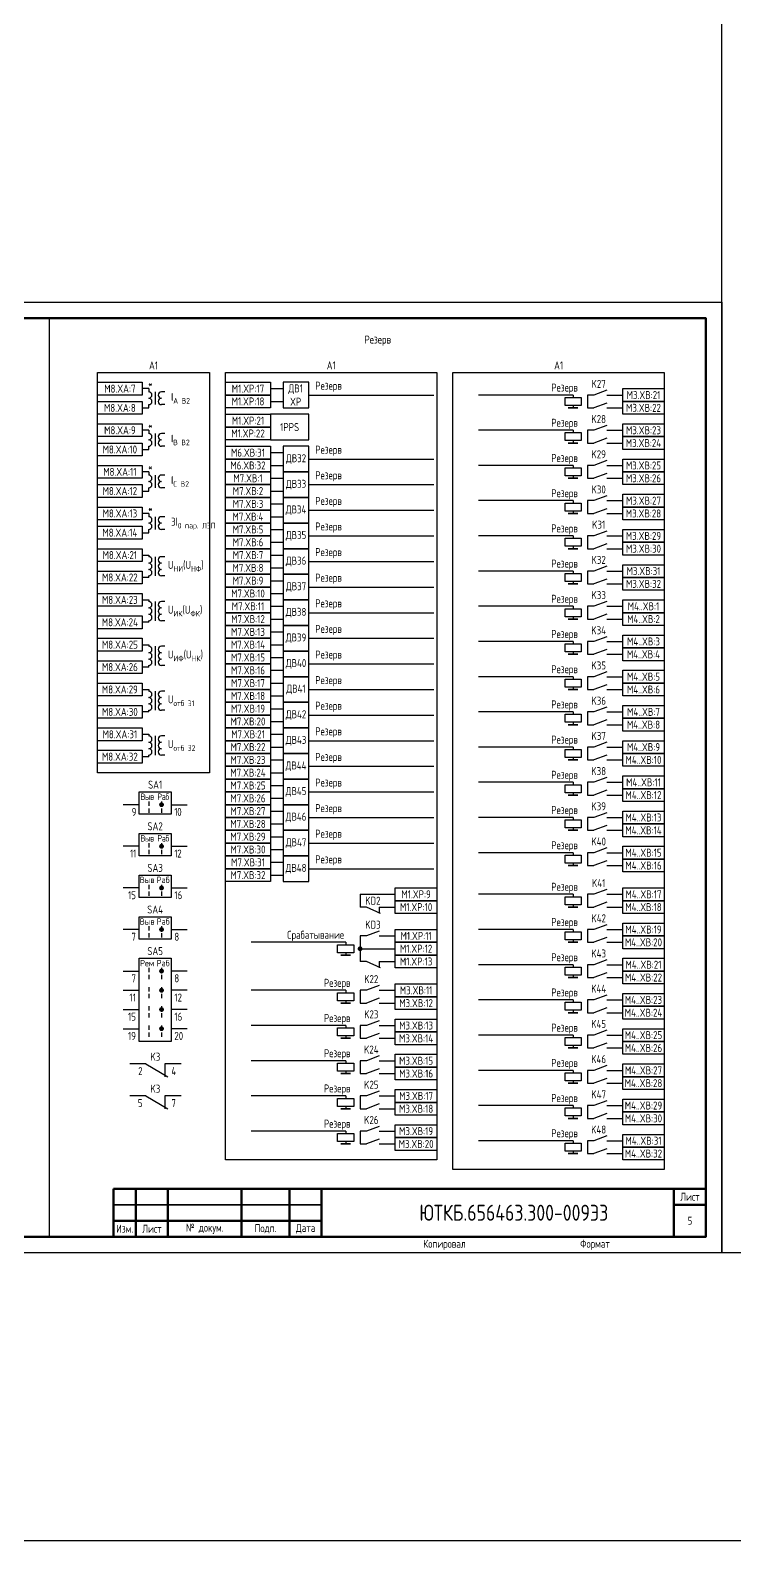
# Model space of a CAD drawing. Header units: millimetres. Extents: x -936 to 3453, y -90 to 618.
# Drawn here: x 1884 to 2104, y -90 to 382 of the extents above; entities that cross this region are included whole.
import ezdxf

# ---------------------------------------------------------------- set-up
doc = ezdxf.new("R2010")
doc.units = ezdxf.units.MM
doc.styles.add('Gost_type_A', font='GOST_0.TTF')

# ---------------------------------------------------------------- blocks, each defined once
blk = doc.blocks.new('Формат_А3')
blk.add_lwpolyline([(-420, 297), (0, 297), (0, 0), (-420, 0)], close=True)
at = {"lineweight": 50}
blk.add_lwpolyline([(-400, 292), (-5, 292), (-5, 5), (-400, 5)], close=True, dxfattribs=at)
blk = doc.blocks.new('Штамп малый нижний')
at = {"lineweight": 50}
for points in [[(-185, 15), (-178, 15), (-178, 5), (-185, 5)], [(-178, 15), (-168, 15), (-168, 5), (-178, 5)], [(-168, 15), (-145, 15), (-145, 5), (-168, 5)], [(-145, 15), (-130, 15), (-130, 5), (-145, 5)], [(-130, 15), (-120, 15), (-120, 5), (-130, 5)], [(-120, 15), (-10, 15), (-10, 0), (-120, 0)], [(-10, 15), (0, 15), (0, 10), (-10, 10)], [(-10, 10), (0, 10), (0, 0), (-10, 0)], [(-185, 5), (-178, 5), (-178, 0), (-185, 0)], [(-178, 5), (-168, 5), (-168, 0), (-178, 0)], [(-168, 5), (-145, 5), (-145, 0), (-168, 0)], [(-145, 5), (-130, 5), (-130, 0), (-145, 0)], [(-130, 5), (-120, 5), (-120, 0), (-130, 0)]]:
    blk.add_lwpolyline(points, close=True, dxfattribs=at)
for points in [[(-185, 15), (-178, 15), (-178, 10), (-185, 10)], [(-178, 15), (-168, 15), (-168, 10), (-178, 10)], [(-168, 15), (-145, 15), (-145, 10), (-168, 10)], [(-145, 15), (-130, 15), (-130, 10), (-145, 10)], [(-130, 15), (-120, 15), (-120, 10), (-130, 10)], [(-185, 10), (-178, 10), (-178, 5), (-185, 5)], [(-178, 10), (-168, 10), (-168, 5), (-178, 5)], [(-168, 10), (-145, 10), (-145, 5), (-168, 5)], [(-145, 10), (-130, 10), (-130, 5), (-145, 5)], [(-130, 10), (-120, 10), (-120, 5), (-130, 5)]]:
    blk.add_lwpolyline(points, close=True)
at = {"char_height": 2.5, "style": 'Gost_type_A'}
for s, insert, width, attachment_point in [('Лист', (-5, 12.5), 10, 5), ('Изм.', (-181.5, 2.5), 7, 5), ('Лист', (-173, 2.5), 10, 5), ('№ докум.', (-156.5, 2.5), 23, 5), ('Подп.', (-137.5, 2.5), 15, 5), ('Дата', (-125, 2.5), 10, 5), ('Копировал', (-75, -2.53), 13.1202, 6), ('Формат', (-30, -2.53), 13.1202, 6)]:
    blk.add_mtext(s, dxfattribs=dict(at, insert=insert, width=width, attachment_point=attachment_point))
blk = doc.blocks.new('POINT')
at = {"const_width": 0.75}
blk.add_lwpolyline([(-0.375, 0, 1), (0.375, 0, 1)], format="xyb", close=True, dxfattribs=at)
blk = doc.blocks.new('Переключатель_положение')
for p, q in [((2, 1), (2, -0.34)), ((2, -1.14), (2, -2.49))]:
    blk.add_line(p, q)

msp = doc.modelspace()

# ---------------------------------------------------------------- linework, layer by layer
for p, q in [((1890, 5), (1890, 292)), ((1921, 270), (1919, 270)), ((1959, 270), (1963, 270)), ((1959, 266), (1963, 266)), ((1971, 268), (2010, 268)), ((2053.5, 268), (2024, 268)), ((2053.5, 268), (2053.5, 267.25)), ((2053.5, 264.75), (2053.5, 264)), ((1919, 264), (1921, 264)), ((1921, 257), (1919, 257)), ((2053.5, 257), (2024, 257)), ((2053.5, 257), (2053.5, 256.25)), ((1919, 251), (1921, 251)), ((2053.5, 253.75), (2053.5, 253)), ((1959, 250), (1963, 250)), ((1959, 246), (1963, 246)), ((1971, 248), (2010, 248)), ((2053.5, 246), (2024, 246)), ((2053.5, 246), (2053.5, 245.25)), ((1921, 244), (1919, 244)), ((1959, 242), (1963, 242)), ((2053.5, 242.75), (2053.5, 242)), ((1919, 238), (1921, 238)), ((1959, 238), (1963, 238)), ((1971, 240), (2010, 240)), ((1959, 234), (1963, 234)), ((1971, 232), (2010, 232)), ((2053.5, 235), (2024, 235)), ((2053.5, 235), (2053.5, 234.25)), ((2053.5, 231.75), (2053.5, 231)), ((1921, 231), (1919, 231)), ((1959, 230), (1963, 230)), ((1919, 225), (1921, 225)), ((1959, 226), (1963, 226)), ((1959, 222), (1963, 222)), ((1971, 224), (2010, 224)), ((2053.5, 224), (2024, 224)), ((2053.5, 224), (2053.5, 223.25)), ((1959, 218), (1963, 218)), ((2053.5, 220.75), (2053.5, 220)), ((1959, 214), (1963, 214)), ((1971, 216), (2010, 216)), ((2053.5, 213), (2024, 213)), ((2053.5, 213), (2053.5, 212.25)), ((1959, 210), (1963, 210)), ((1971, 208), (2010, 208)), ((2053.5, 209.75), (2053.5, 209)), ((1959, 206), (1963, 206)), ((1959, 202), (1963, 202)), ((1971, 200), (2010, 200)), ((2053.5, 202), (2024, 202)), ((2053.5, 202), (2053.5, 201.25)), ((2053.5, 198.75), (2053.5, 198)), ((1959, 198), (1963, 198)), ((1959, 194), (1963, 194)), ((1959, 190), (1963, 190)), ((1971, 192), (2010, 192)), ((2053.5, 191), (2024, 191)), ((2053.5, 191), (2053.5, 190.25)), ((1959, 186), (1963, 186)), ((2053.5, 187.75), (2053.5, 187)), ((1959, 182), (1963, 182)), ((1971, 184), (2010, 184)), ((2053.5, 180), (2024, 180)), ((2053.5, 180), (2053.5, 179.25)), ((1959, 178), (1963, 178)), ((1971, 176), (2010, 176)), ((2053.5, 176.75), (2053.5, 176)), ((1959, 174), (1963, 174)), ((1959, 170), (1963, 170)), ((1959, 166), (1963, 166)), ((1971, 168), (2010, 168)), ((2053.5, 169), (2024, 169)), ((2053.5, 169), (2053.5, 168.25)), ((2053.5, 165.75), (2053.5, 165)), ((1959, 162), (1963, 162)), ((1959, 158), (1963, 158)), ((1971, 160), (2010, 160)), ((2053.5, 158), (2024, 158)), ((2053.5, 158), (2053.5, 157.25)), ((1959, 154), (1963, 154)), ((1971, 152), (2010, 152)), ((2053.5, 154.75), (2053.5, 154)), ((1959, 150), (1963, 150)), ((2053.5, 147), (2024, 147)), ((2053.5, 147), (2053.5, 146.25)), ((1959, 146), (1963, 146)), ((1959, 142), (1963, 142)), ((1971, 144), (2010, 144)), ((2053.5, 143.75), (2053.5, 143)), ((1918, 140), (1913, 140)), ((1928, 140), (1933, 140)), ((1959, 138), (1963, 138)), ((1959, 134), (1963, 134)), ((1971, 136), (2010, 136)), ((2053.5, 136), (2024, 136)), ((2053.5, 136), (2053.5, 135.25)), ((2053.5, 132.75), (2053.5, 132)), ((1959, 130), (1963, 130)), ((1971, 128), (2010, 128)), ((1918, 127), (1913, 127)), ((1928, 127), (1933, 127)), ((1959, 126), (1963, 126)), ((2053.5, 125), (2024, 125)), ((2053.5, 125), (2053.5, 124.25)), ((1959, 122), (1963, 122)), ((1959, 118), (1963, 118)), ((1971, 120), (2010, 120)), ((2053.5, 121.75), (2053.5, 121)), ((1918, 114), (1913, 114)), ((1928, 114), (1933, 114)), ((1987, 112), (1987, 108)), ((2053.5, 112), (2024, 112)), ((2053.5, 112), (2053.5, 111.25)), ((2053.5, 108.75), (2053.5, 108)), ((1993, 108), (1993, 106)), ((1918, 101), (1913, 101)), ((1928, 101), (1933, 101)), ((2053.5, 101), (2024, 101)), ((2053.5, 101), (2053.5, 100.25)), ((1982.5, 97), (1953, 97)), ((1982.5, 97), (1982.5, 96.25)), ((2053.5, 97.75), (2053.5, 97)), ((1982.5, 93.75), (1982.5, 93)), ((1993, 91), (1993, 89)), ((2053.5, 90), (2024, 90)), ((2053.5, 90), (2053.5, 89.25)), ((1913, 88), (1918, 88)), ((1933, 88), (1928, 88)), ((2053.5, 86.75), (2053.5, 86)), ((1913, 82), (1918, 82)), ((1933, 82), (1928, 82)), ((1982.5, 82), (1953, 82)), ((1982.5, 82), (1982.5, 81.25)), ((1913, 76), (1918, 76)), ((1933, 76), (1928, 76)), ((1982.5, 78.75), (1982.5, 78)), ((2053.5, 79), (2024, 79)), ((2053.5, 79), (2053.5, 78.25)), ((2053.5, 75.75), (2053.5, 75)), ((1982.5, 71), (1953, 71)), ((1982.5, 71), (1982.5, 70.25)), ((1913, 70), (1918, 70)), ((1933, 70), (1928, 70)), ((1982.5, 67.75), (1982.5, 67)), ((2053.5, 68), (2024, 68)), ((2053.5, 68), (2053.5, 67.25)), ((2053.5, 64.75), (2053.5, 64)), ((1920.08, 59), (1915.08, 59)), ((1920.08, 59), (1927, 55)), ((1926.08, 59), (1926.08, 55)), ((1931.08, 59), (1926.08, 59)), ((1982.5, 60), (1953, 60)), ((1982.5, 60), (1982.5, 59.25)), ((1982.5, 56.75), (1982.5, 56)), ((2053.5, 57), (2024, 57)), ((2053.5, 57), (2053.5, 56.25)), ((2053.5, 53.75), (2053.5, 53)), ((1920.08, 49), (1915.08, 49)), ((1920.08, 49), (1927, 45)), ((1926.08, 49), (1926.08, 45)), ((1931.08, 49), (1926.08, 49)), ((1982.5, 49), (1953, 49)), ((1982.5, 49), (1982.5, 48.25)), ((1982.5, 45.75), (1982.5, 45)), ((2053.5, 46), (2024, 46)), ((2053.5, 46), (2053.5, 45.25)), ((2053.5, 42.75), (2053.5, 42)), ((1982.5, 38), (1953, 38)), ((1982.5, 38), (1982.5, 37.25)), ((1982.5, 34.75), (1982.5, 34)), ((2053.5, 35), (2024, 35)), ((2053.5, 35), (2053.5, 34.25)), ((2053.5, 31.75), (2053.5, 31))]:
    msp.add_line(p, q)
at = {"ltscale": 4}
for p, q in [((1921, 270), (1921, 269)), ((1921, 269.5), (1921, 269)), ((1921, 264), (1921, 265)), ((1923, 269), (1923, 265)), ((1923, 269), (1923, 265)), ((1926, 269), (1925, 269)), ((1926, 269), (1925, 269)), ((1926, 265), (1925, 265)), ((1926, 265), (1925, 265)), ((1921, 257), (1921, 256)), ((1921, 256.5), (1921, 256)), ((1923, 256), (1923, 252)), ((1923, 256), (1923, 252)), ((1926, 256), (1925, 256)), ((1926, 256), (1925, 256)), ((1921, 251), (1921, 252)), ((1926, 252), (1925, 252)), ((1926, 252), (1925, 252)), ((1921, 244), (1921, 243)), ((1921, 243.5), (1921, 243)), ((1923, 243), (1923, 239)), ((1923, 243), (1923, 239)), ((1926, 243), (1925, 243)), ((1926, 243), (1925, 243)), ((1921, 238), (1921, 239)), ((1926, 239), (1925, 239)), ((1926, 239), (1925, 239)), ((1921, 231), (1921, 230)), ((1921, 230.5), (1921, 230)), ((1923, 230), (1923, 226)), ((1923, 230), (1923, 226)), ((1926, 230), (1925, 230)), ((1926, 230), (1925, 230)), ((1921, 225), (1921, 226)), ((1926, 226), (1925, 226)), ((1926, 226), (1925, 226)), ((1919, 218), (1921, 218)), ((1921, 218), (1921, 217.5)), ((1921, 218), (1921, 217.5)), ((1923, 217.5), (1923, 213.5)), ((1926, 217.5), (1925, 217.5)), ((1923, 215.5), (1923, 211.5)), ((1921, 211), (1919, 211)), ((1921, 211), (1921, 211.5)), ((1926, 211.5), (1925, 211.5)), ((1919, 204), (1921, 204)), ((1921, 204), (1921, 203.5)), ((1921, 204), (1921, 203.5)), ((1923, 203.5), (1923, 199.5)), ((1926, 203.5), (1925, 203.5)), ((1923, 201.5), (1923, 197.5)), ((1921, 197), (1919, 197)), ((1921, 197), (1921, 197.5)), ((1926, 197.5), (1925, 197.5)), ((1919, 190), (1921, 190)), ((1921, 190), (1921, 189.5)), ((1921, 190), (1921, 189.5)), ((1923, 189.5), (1923, 185.5)), ((1926, 189.5), (1925, 189.5)), ((1923, 187.5), (1923, 183.5)), ((1921, 183), (1919, 183)), ((1921, 183), (1921, 183.5)), ((1926, 183.5), (1925, 183.5)), ((1919, 176), (1921, 176)), ((1921, 176), (1921, 175.5)), ((1921, 176), (1921, 175.5)), ((1923, 175.5), (1923, 171.5)), ((1926, 175.5), (1925, 175.5)), ((1923, 173.5), (1923, 169.5)), ((1921, 169), (1919, 169)), ((1921, 169), (1921, 169.5)), ((1926, 169.5), (1925, 169.5)), ((1919, 162), (1921, 162)), ((1921, 162), (1921, 161.5)), ((1921, 162), (1921, 161.5)), ((1923, 161.5), (1923, 157.5)), ((1926, 161.5), (1925, 161.5)), ((1923, 159.5), (1923, 155.5)), ((1921, 155), (1919, 155)), ((1921, 155), (1921, 155.5)), ((1926, 155.5), (1925, 155.5))]:
    msp.add_line(p, q, dxfattribs=at)
at = {"ltscale": 4.32}
for p, q in [((2064, 269.5), (2060, 268)), ((2064, 265.5), (2060, 264)), ((2064, 258.5), (2060, 257)), ((2064, 254.5), (2060, 253)), ((2064, 247.5), (2060, 246)), ((2064, 243.5), (2060, 242)), ((2064, 236.5), (2060, 235)), ((2064, 232.5), (2060, 231)), ((2064, 225.5), (2060, 224)), ((2064, 221.5), (2060, 220)), ((2064, 214.5), (2060, 213)), ((2064, 210.5), (2060, 209)), ((2064, 203.5), (2060, 202)), ((2064, 199.5), (2060, 198)), ((2064, 192.5), (2060, 191)), ((2064, 188.5), (2060, 187)), ((2064, 181.5), (2060, 180)), ((2064, 177.5), (2060, 176)), ((2064, 170.5), (2060, 169)), ((2064, 166.5), (2060, 165)), ((2064, 159.5), (2060, 158)), ((2064, 155.5), (2060, 154)), ((2064, 148.5), (2060, 147)), ((2064, 144.5), (2060, 143)), ((2064, 137.5), (2060, 136)), ((2064, 133.5), (2060, 132)), ((2064, 126.5), (2060, 125)), ((2064, 122.5), (2060, 121)), ((2064, 113.5), (2060, 112)), ((2064, 109.5), (2060, 108)), ((1993.39, 106), (1989, 108)), ((1993, 100.5), (1989, 99)), ((2064, 102.5), (2060, 101)), ((2064, 98.5), (2060, 97)), ((1993.39, 89), (1989, 91)), ((2064, 91.5), (2060, 90)), ((2064, 87.5), (2060, 86)), ((1993, 83.5), (1989, 82)), ((2064, 80.5), (2060, 79)), ((1993, 79.5), (1989, 78)), ((2064, 76.5), (2060, 75)), ((1993, 72.5), (1989, 71)), ((1993, 68.5), (1989, 67)), ((2064, 69.5), (2060, 68)), ((1993, 61.5), (1989, 60)), ((2064, 65.5), (2060, 64)), ((1993, 57.5), (1989, 56)), ((2064, 58.5), (2060, 57)), ((2064, 54.5), (2060, 53)), ((1993, 50.5), (1989, 49)), ((2064, 47.5), (2060, 46)), ((1993, 46.5), (1989, 45)), ((2064, 43.5), (2060, 42)), ((1993, 39.5), (1989, 38)), ((1993, 35.5), (1989, 34)), ((2064, 36.5), (2060, 35)), ((2064, 32.5), (2060, 31))]:
    msp.add_line(p, q, dxfattribs=at)
at = {"ltscale": 1.08}
for p, q in [((2060, 268), (2058, 268)), ((2058, 268), (2058, 264)), ((2064, 268), (2069, 268)), ((2058, 264), (2060, 264)), ((2064, 264), (2069, 264)), ((2060, 257), (2058, 257)), ((2058, 257), (2058, 253)), ((2064, 257), (2069, 257)), ((2058, 253), (2060, 253)), ((2064, 253), (2069, 253)), ((2060, 246), (2058, 246)), ((2058, 246), (2058, 242)), ((2064, 246), (2069, 246)), ((2058, 242), (2060, 242)), ((2064, 242), (2069, 242)), ((2060, 235), (2058, 235)), ((2058, 235), (2058, 231)), ((2064, 235), (2069, 235)), ((2058, 231), (2060, 231)), ((2064, 231), (2069, 231)), ((2060, 224), (2058, 224)), ((2058, 224), (2058, 220)), ((2064, 224), (2069, 224)), ((2058, 220), (2060, 220)), ((2064, 220), (2069, 220)), ((2060, 213), (2058, 213)), ((2058, 213), (2058, 209)), ((2064, 213), (2069, 213)), ((2058, 209), (2060, 209)), ((2064, 209), (2069, 209)), ((2060, 202), (2058, 202)), ((2058, 202), (2058, 198)), ((2064, 202), (2069, 202)), ((2058, 198), (2060, 198)), ((2064, 198), (2069, 198)), ((2060, 191), (2058, 191)), ((2058, 191), (2058, 187)), ((2064, 191), (2069, 191)), ((2058, 187), (2060, 187)), ((2064, 187), (2069, 187)), ((2060, 180), (2058, 180)), ((2058, 180), (2058, 176)), ((2064, 180), (2069, 180)), ((2058, 176), (2060, 176)), ((2064, 176), (2069, 176)), ((2060, 169), (2058, 169)), ((2058, 169), (2058, 165)), ((2064, 169), (2069, 169)), ((2058, 165), (2060, 165)), ((2064, 165), (2069, 165)), ((2060, 158), (2058, 158)), ((2058, 158), (2058, 154)), ((2064, 158), (2069, 158)), ((2058, 154), (2060, 154)), ((2064, 154), (2069, 154)), ((2060, 147), (2058, 147)), ((2058, 147), (2058, 143)), ((2064, 147), (2069, 147)), ((2058, 143), (2060, 143)), ((2064, 143), (2069, 143)), ((2060, 136), (2058, 136)), ((2058, 136), (2058, 132)), ((2064, 136), (2069, 136)), ((2058, 132), (2060, 132)), ((2064, 132), (2069, 132)), ((2060, 125), (2058, 125)), ((2058, 125), (2058, 121)), ((2064, 125), (2069, 125)), ((2058, 121), (2060, 121)), ((2064, 121), (2069, 121)), ((1987, 112), (1998, 112)), ((2060, 112), (2058, 112)), ((2058, 112), (2058, 108)), ((2064, 112), (2069, 112)), ((1989, 108), (1987, 108)), ((1993, 108), (1998, 108)), ((2058, 108), (2060, 108)), ((2064, 108), (2069, 108)), ((2060, 101), (2058, 101)), ((2058, 101), (2058, 97)), ((2064, 101), (2069, 101)), ((1989, 99), (1987, 99)), ((1987, 99), (1987, 91)), ((1987, 95), (1998, 95)), ((1993, 99), (1998, 99)), ((2058, 97), (2060, 97)), ((2064, 97), (2069, 97)), ((1989, 91), (1987, 91)), ((1993, 91), (1998, 91)), ((2060, 90), (2058, 90)), ((2058, 90), (2058, 86)), ((2064, 90), (2069, 90)), ((2058, 86), (2060, 86)), ((2064, 86), (2069, 86)), ((1989, 82), (1987, 82)), ((1987, 82), (1987, 78)), ((1993, 82), (1998, 82)), ((1987, 78), (1989, 78)), ((1993, 78), (1998, 78)), ((2060, 79), (2058, 79)), ((2058, 79), (2058, 75)), ((2064, 79), (2069, 79)), ((1989, 71), (1987, 71)), ((1987, 71), (1987, 67)), ((1993, 71), (1998, 71)), ((2058, 75), (2060, 75)), ((2064, 75), (2069, 75)), ((1987, 67), (1989, 67)), ((1993, 67), (1998, 67)), ((2060, 68), (2058, 68)), ((2058, 68), (2058, 64)), ((2064, 68), (2069, 68)), ((2058, 64), (2060, 64)), ((2064, 64), (2069, 64)), ((1989, 60), (1987, 60)), ((1987, 60), (1987, 56)), ((1993, 60), (1998, 60)), ((2060, 57), (2058, 57)), ((2058, 57), (2058, 53)), ((2064, 57), (2069, 57)), ((1987, 56), (1989, 56)), ((1993, 56), (1998, 56)), ((2058, 53), (2060, 53)), ((2064, 53), (2069, 53)), ((1989, 49), (1987, 49)), ((1987, 49), (1987, 45)), ((1993, 49), (1998, 49)), ((1987, 45), (1989, 45)), ((1993, 45), (1998, 45)), ((2060, 46), (2058, 46)), ((2058, 46), (2058, 42)), ((2064, 46), (2069, 46)), ((1989, 38), (1987, 38)), ((1987, 38), (1987, 34)), ((1993, 38), (1998, 38)), ((2058, 42), (2060, 42)), ((2064, 42), (2069, 42)), ((1987, 34), (1989, 34)), ((1993, 34), (1998, 34)), ((2060, 35), (2058, 35)), ((2058, 35), (2058, 31)), ((2064, 35), (2069, 35)), ((2058, 31), (2060, 31)), ((2064, 31), (2069, 31))]:
    msp.add_line(p, q, dxfattribs=at)
for points in [[(-936, 618), (3453, 618), (3453, -90), (-936, -90)], [(2397, 420), (2397, 0), (2100, 0), (2100, 420)], [(1905, 275), (1940, 275), (1940, 150), (1905, 150)], [(1945, 275), (2011, 275), (2011, 29), (1945, 29)], [(2016, 275), (2082, 275), (2082, 26), (2016, 26)], [(1905, 272), (1919, 272), (1919, 268), (1905, 268)], [(1945, 272), (1959, 272), (1959, 268), (1945, 268)], [(2069, 270), (2082, 270), (2082, 266), (2069, 266)], [(1905, 266), (1919, 266), (1919, 262), (1905, 262)], [(1945, 268), (1959, 268), (1959, 264), (1945, 264)], [(2056, 267.25), (2056, 264.75), (2051, 264.75), (2051, 267.25)], [(2069, 266), (2082, 266), (2082, 262), (2069, 262)], [(1945, 262), (1959, 262), (1959, 258), (1945, 258)], [(2055, 264), (2052, 264)], [(1905, 259), (1919, 259), (1919, 255), (1905, 255)], [(1945, 258), (1959, 258), (1959, 254), (1945, 254)], [(2056, 256.25), (2056, 253.75), (2051, 253.75), (2051, 256.25)], [(2069, 259), (2082, 259), (2082, 255), (2069, 255)], [(2069, 255), (2082, 255), (2082, 251), (2069, 251)], [(1905, 253), (1919, 253), (1919, 249), (1905, 249)], [(1945, 252), (1959, 252), (1959, 248), (1945, 248)], [(2055, 253), (2052, 253)], [(1905, 246), (1919, 246), (1919, 242), (1905, 242)], [(1945, 248), (1959, 248), (1959, 244), (1945, 244)], [(2069, 248), (2082, 248), (2082, 244), (2069, 244)], [(1945, 244), (1959, 244), (1959, 240), (1945, 240)], [(2056, 245.25), (2056, 242.75), (2051, 242.75), (2051, 245.25)], [(2055, 242), (2052, 242)], [(2069, 244), (2082, 244), (2082, 240), (2069, 240)], [(1905, 240), (1919, 240), (1919, 236), (1905, 236)], [(1945, 240), (1959, 240), (1959, 236), (1945, 236)], [(1945, 236), (1959, 236), (1959, 232), (1945, 232)], [(2069, 237), (2082, 237), (2082, 233), (2069, 233)], [(1905, 233), (1919, 233), (1919, 229), (1905, 229)], [(1945, 232), (1959, 232), (1959, 228), (1945, 228)], [(2056, 234.25), (2056, 231.75), (2051, 231.75), (2051, 234.25)], [(2069, 233), (2082, 233), (2082, 229), (2069, 229)], [(1905, 227), (1919, 227), (1919, 223), (1905, 223)], [(1945, 228), (1959, 228), (1959, 224), (1945, 224)], [(2055, 231), (2052, 231)], [(1945, 224), (1959, 224), (1959, 220), (1945, 220)], [(2056, 223.25), (2056, 220.75), (2051, 220.75), (2051, 223.25)], [(2069, 226), (2082, 226), (2082, 222), (2069, 222)], [(2069, 222), (2082, 222), (2082, 218), (2069, 218)], [(1905, 220), (1919, 220), (1919, 216), (1905, 216)], [(1945, 220), (1959, 220), (1959, 216), (1945, 216)], [(2055, 220), (2052, 220)], [(1905, 213), (1919, 213), (1919, 209), (1905, 209)], [(1945, 216), (1959, 216), (1959, 212), (1945, 212)], [(2069, 215), (2082, 215), (2082, 211), (2069, 211)], [(1945, 212), (1959, 212), (1959, 208), (1945, 208)], [(1945, 208), (1959, 208), (1959, 204), (1945, 204)], [(2056, 212.25), (2056, 209.75), (2051, 209.75), (2051, 212.25)], [(2055, 209), (2052, 209)], [(2069, 211), (2082, 211), (2082, 207), (2069, 207)], [(1905, 206), (1919, 206), (1919, 202), (1905, 202)], [(1945, 204), (1959, 204), (1959, 200), (1945, 200)], [(2069, 204), (2082, 204), (2082, 200), (2069, 200)], [(1905, 199), (1919, 199), (1919, 195), (1905, 195)], [(1945, 200), (1959, 200), (1959, 196), (1945, 196)], [(2056, 201.25), (2056, 198.75), (2051, 198.75), (2051, 201.25)], [(2069, 200), (2082, 200), (2082, 196), (2069, 196)], [(1945, 196), (1959, 196), (1959, 192), (1945, 192)], [(2055, 198), (2052, 198)], [(1905, 192), (1919, 192), (1919, 188), (1905, 188)], [(1945, 192), (1959, 192), (1959, 188), (1945, 188)], [(2056, 190.25), (2056, 187.75), (2051, 187.75), (2051, 190.25)], [(2069, 193), (2082, 193), (2082, 189), (2069, 189)], [(2069, 189), (2082, 189), (2082, 185), (2069, 185)], [(1905, 185), (1919, 185), (1919, 181), (1905, 181)], [(1945, 188), (1959, 188), (1959, 184), (1945, 184)], [(2055, 187), (2052, 187)], [(1945, 184), (1959, 184), (1959, 180), (1945, 180)], [(1945, 180), (1959, 180), (1959, 176), (1945, 176)], [(2069, 182), (2082, 182), (2082, 178), (2069, 178)], [(1905, 178), (1919, 178), (1919, 174), (1905, 174)], [(1945, 176), (1959, 176), (1959, 172), (1945, 172)], [(2056, 179.25), (2056, 176.75), (2051, 176.75), (2051, 179.25)], [(2055, 176), (2052, 176)], [(2069, 178), (2082, 178), (2082, 174), (2069, 174)], [(1905, 171), (1919, 171), (1919, 167), (1905, 167)], [(1945, 172), (1959, 172), (1959, 168), (1945, 168)], [(2069, 171), (2082, 171), (2082, 167), (2069, 167)], [(1945, 168), (1959, 168), (1959, 164), (1945, 164)], [(2056, 168.25), (2056, 165.75), (2051, 165.75), (2051, 168.25)], [(2069, 167), (2082, 167), (2082, 163), (2069, 163)], [(1905, 164), (1919, 164), (1919, 160), (1905, 160)], [(1945, 164), (1959, 164), (1959, 160), (1945, 160)], [(2055, 165), (2052, 165)], [(1905, 157), (1919, 157), (1919, 153), (1905, 153)], [(1945, 160), (1959, 160), (1959, 156), (1945, 156)], [(1945, 156), (1959, 156), (1959, 152), (1945, 152)], [(2056, 157.25), (2056, 154.75), (2051, 154.75), (2051, 157.25)], [(2069, 160), (2082, 160), (2082, 156), (2069, 156)], [(2069, 156), (2082, 156), (2082, 152), (2069, 152)], [(1945, 152), (1959, 152), (1959, 148), (1945, 148)], [(2055, 154), (2052, 154)], [(1945, 148), (1959, 148), (1959, 144), (1945, 144)], [(2069, 149), (2082, 149), (2082, 145), (2069, 145)], [(1918, 144), (1928, 144), (1928, 137), (1918, 137)], [(1945, 144), (1959, 144), (1959, 140), (1945, 140)], [(2056, 146.25), (2056, 143.75), (2051, 143.75), (2051, 146.25)], [(2055, 143), (2052, 143)], [(2069, 145), (2082, 145), (2082, 141), (2069, 141)], [(1945, 140), (1959, 140), (1959, 136), (1945, 136)], [(2069, 138), (2082, 138), (2082, 134), (2069, 134)], [(1945, 136), (1959, 136), (1959, 132), (1945, 132)], [(2056, 135.25), (2056, 132.75), (2051, 132.75), (2051, 135.25)], [(2069, 134), (2082, 134), (2082, 130), (2069, 130)], [(1918, 131), (1928, 131), (1928, 124), (1918, 124)], [(1945, 132), (1959, 132), (1959, 128), (1945, 128)], [(1945, 128), (1959, 128), (1959, 124), (1945, 124)], [(2055, 132), (2052, 132)], [(1945, 124), (1959, 124), (1959, 120), (1945, 120)], [(2056, 124.25), (2056, 121.75), (2051, 121.75), (2051, 124.25)], [(2069, 127), (2082, 127), (2082, 123), (2069, 123)], [(2069, 123), (2082, 123), (2082, 119), (2069, 119)], [(1918, 118), (1928, 118), (1928, 111), (1918, 111)], [(1945, 120), (1959, 120), (1959, 116), (1945, 116)], [(2055, 121), (2052, 121)], [(1998, 114), (2011, 114), (2011, 110), (1998, 110)], [(2069, 114), (2082, 114), (2082, 110), (2069, 110)], [(1998, 110), (2011, 110), (2011, 106), (1998, 106)], [(2056, 111.25), (2056, 108.75), (2051, 108.75), (2051, 111.25)], [(2069, 110), (2082, 110), (2082, 106), (2069, 106)], [(1918, 105), (1928, 105), (1928, 98), (1918, 98)], [(2055, 108), (2052, 108)], [(1998, 101), (2011, 101), (2011, 97), (1998, 97)], [(2056, 100.25), (2056, 97.75), (2051, 97.75), (2051, 100.25)], [(2069, 103), (2082, 103), (2082, 99), (2069, 99)], [(1985, 96.25), (1985, 93.75), (1980, 93.75), (1980, 96.25)], [(1998, 97), (2011, 97), (2011, 93), (1998, 93)], [(2055, 97), (2052, 97)], [(2069, 99), (2082, 99), (2082, 95), (2069, 95)], [(1918, 92), (1928, 92), (1928, 66), (1918, 66)], [(1984, 93), (1981, 93)], [(1998, 93), (2011, 93), (2011, 89), (1998, 89)], [(2069, 92), (2082, 92), (2082, 88), (2069, 88)], [(2056, 89.25), (2056, 86.75), (2051, 86.75), (2051, 89.25)], [(2055, 86), (2052, 86)], [(2069, 88), (2082, 88), (2082, 84), (2069, 84)], [(1985, 81.25), (1985, 78.75), (1980, 78.75), (1980, 81.25)], [(1998, 84), (2011, 84), (2011, 80), (1998, 80)], [(2069, 81), (2082, 81), (2082, 77), (2069, 77)], [(1984, 78), (1981, 78)], [(1998, 80), (2011, 80), (2011, 76), (1998, 76)], [(2056, 78.25), (2056, 75.75), (2051, 75.75), (2051, 78.25)], [(2069, 77), (2082, 77), (2082, 73), (2069, 73)], [(1998, 73), (2011, 73), (2011, 69), (1998, 69)], [(2055, 75), (2052, 75)], [(1985, 70.25), (1985, 67.75), (1980, 67.75), (1980, 70.25)], [(1984, 67), (1981, 67)], [(1998, 69), (2011, 69), (2011, 65), (1998, 65)], [(2056, 67.25), (2056, 64.75), (2051, 64.75), (2051, 67.25)], [(2069, 70), (2082, 70), (2082, 66), (2069, 66)], [(1998, 62), (2011, 62), (2011, 58), (1998, 58)], [(2055, 64), (2052, 64)], [(2069, 66), (2082, 66), (2082, 62), (2069, 62)], [(1985, 59.25), (1985, 56.75), (1980, 56.75), (1980, 59.25)], [(1998, 58), (2011, 58), (2011, 54), (1998, 54)], [(2069, 59), (2082, 59), (2082, 55), (2069, 55)], [(1984, 56), (1981, 56)], [(2056, 56.25), (2056, 53.75), (2051, 53.75), (2051, 56.25)], [(2055, 53), (2052, 53)], [(2069, 55), (2082, 55), (2082, 51), (2069, 51)], [(1985, 48.25), (1985, 45.75), (1980, 45.75), (1980, 48.25)], [(1998, 51), (2011, 51), (2011, 47), (1998, 47)], [(2069, 48), (2082, 48), (2082, 44), (2069, 44)], [(1984, 45), (1981, 45)], [(1998, 47), (2011, 47), (2011, 43), (1998, 43)], [(2056, 45.25), (2056, 42.75), (2051, 42.75), (2051, 45.25)], [(2069, 44), (2082, 44), (2082, 40), (2069, 40)], [(1998, 40), (2011, 40), (2011, 36), (1998, 36)], [(2055, 42), (2052, 42)], [(1985, 37.25), (1985, 34.75), (1980, 34.75), (1980, 37.25)], [(1984, 34), (1981, 34)], [(1998, 36), (2011, 36), (2011, 32), (1998, 32)], [(2056, 34.25), (2056, 31.75), (2051, 31.75), (2051, 34.25)], [(2069, 37), (2082, 37), (2082, 33), (2069, 33)], [(2055, 31), (2052, 31)], [(2069, 33), (2082, 33), (2082, 29), (2069, 29)]]:
    msp.add_lwpolyline(points, close=True)
at = {"ltscale": 4}
for points in [[(1963, 264), (1971, 264), (1971, 272), (1963, 272)], [(1959, 254), (1971, 254), (1971, 262), (1959, 262)], [(1963, 244), (1971, 244), (1971, 252), (1963, 252)], [(1963, 236), (1971, 236), (1971, 244), (1963, 244)], [(1963, 228), (1971, 228), (1971, 236), (1963, 236)], [(1963, 220), (1971, 220), (1971, 228), (1963, 228)], [(1963, 212), (1971, 212), (1971, 220), (1963, 220)], [(1963, 204), (1971, 204), (1971, 212), (1963, 212)], [(1963, 196), (1971, 196), (1971, 204), (1963, 204)], [(1963, 188), (1971, 188), (1971, 196), (1963, 196)], [(1963, 180), (1971, 180), (1971, 188), (1963, 188)], [(1963, 172), (1971, 172), (1971, 180), (1963, 180)], [(1963, 164), (1971, 164), (1971, 172), (1963, 172)], [(1963, 156), (1971, 156), (1971, 164), (1963, 164)], [(1963, 148), (1971, 148), (1971, 156), (1963, 156)], [(1963, 140), (1971, 140), (1971, 148), (1963, 148)], [(1963, 132), (1971, 132), (1971, 140), (1963, 140)], [(1963, 124), (1971, 124), (1971, 132), (1963, 132)], [(1963, 116), (1971, 116), (1971, 124), (1963, 124)]]:
    msp.add_lwpolyline(points, close=True, dxfattribs=at)
for centre, start, end in [((1921, 268), 270, 90), ((1921, 268), 270, 90), ((1921, 266), 270, 90), ((1921, 266), 270, 90), ((1925, 268), 90, 270), ((1925, 268), 90, 270), ((1925, 266), 90, 270), ((1925, 266), 90, 270), ((1921, 255), 270, 90), ((1921, 255), 270, 90), ((1925, 255), 90, 270), ((1925, 255), 90, 270), ((1921, 253), 270, 90), ((1921, 253), 270, 90), ((1925, 253), 90, 270), ((1925, 253), 90, 270), ((1921, 242), 270, 90), ((1921, 242), 270, 90), ((1921, 240), 270, 90), ((1921, 240), 270, 90), ((1925, 242), 90, 270), ((1925, 242), 90, 270), ((1925, 240), 90, 270), ((1925, 240), 90, 270), ((1921, 229), 270, 90), ((1921, 229), 270, 90), ((1921, 227), 270, 90), ((1921, 227), 270, 90), ((1925, 229), 90, 270), ((1925, 229), 90, 270), ((1925, 227), 90, 270), ((1925, 227), 90, 270), ((1921, 216.5), 270, 90), ((1925, 216.5), 90, 270), ((1925, 216.5), 90, 270), ((1921, 214.5), 270, 90), ((1921, 212.5), 270, 90), ((1925, 214.5), 90, 270), ((1925, 214.5), 90, 270), ((1925, 212.5), 90, 270), ((1921, 202.5), 270, 90), ((1925, 202.5), 90, 270), ((1925, 202.5), 90, 270), ((1921, 200.5), 270, 90), ((1921, 198.5), 270, 90), ((1925, 200.5), 90, 270), ((1925, 200.5), 90, 270), ((1925, 198.5), 90, 270), ((1921, 188.5), 270, 90), ((1925, 188.5), 90, 270), ((1925, 188.5), 90, 270), ((1921, 186.5), 270, 90), ((1921, 184.5), 270, 90), ((1925, 186.5), 90, 270), ((1925, 186.5), 90, 270), ((1925, 184.5), 90, 270), ((1921, 174.5), 270, 90), ((1925, 174.5), 90, 270), ((1925, 174.5), 90, 270), ((1921, 172.5), 270, 90), ((1921, 170.5), 270, 90), ((1925, 172.5), 90, 270), ((1925, 172.5), 90, 270), ((1925, 170.5), 90, 270), ((1921, 160.5), 270, 90), ((1925, 160.5), 90, 270), ((1925, 160.5), 90, 270), ((1921, 158.5), 270, 90), ((1921, 156.5), 270, 90), ((1925, 158.5), 90, 270), ((1925, 158.5), 90, 270), ((1925, 156.5), 90, 270)]:
    msp.add_arc(centre, 1, start, end, dxfattribs=at)

# ---------------------------------------------------------------- block references
for name, p in [('Формат_А3', (2100, 0)), ('Переключатель_положение', (1919, 140)), ('POINT', (1925, 140)), ('Переключатель_положение', (1923, 140)), ('Переключатель_положение', (1919, 127)), ('POINT', (1925, 127)), ('Переключатель_положение', (1923, 127)), ('Переключатель_положение', (1919, 114)), ('POINT', (1925, 114)), ('Переключатель_положение', (1923, 114)), ('Переключатель_положение', (1919, 101)), ('POINT', (1925, 101)), ('Переключатель_положение', (1923, 101)), ('POINT', (1987, 95)), ('Переключатель_положение', (1919, 88)), ('POINT', (1925, 88)), ('Переключатель_положение', (1923, 88)), ('Переключатель_положение', (1919, 82)), ('POINT', (1925, 82)), ('Переключатель_положение', (1923, 82)), ('Переключатель_положение', (1919, 76)), ('POINT', (1925, 76)), ('Переключатель_положение', (1923, 76)), ('Переключатель_положение', (1919, 70)), ('Переключатель_положение', (1923, 70)), ('POINT', (1925, 70)), ('Штамп малый нижний', (2095, 5))]:
    msp.add_blockref(name, p)

# ---------------------------------------------------------------- texts
at = {"char_height": 2.5, "style": 'Gost_type_A'}
for s, insert, width, attachment_point, line_spacing_factor in [('Резерв', (1992.5, 285), 203, 5, 0.9), ('A1', (1922.5, 276), 35, 8, 0.9), ('A1', (1978, 276), 66, 8, 0.9), ('A1', (2049, 276), 66, 8, 0.9), ('Срабатывание', (1982, 99), 37, 6, 0.8)]:
    msp.add_mtext(s, dxfattribs=dict(at, insert=insert, width=width, attachment_point=attachment_point, line_spacing_factor=line_spacing_factor))
at = {"style": 'Gost_type_A'}
for s, insert, char_height, width, attachment_point in [('M8.XA:7', (1912, 270), 2.5, 14, 5), ('*', (1921.5, 271.5), 2.5, 3, 5), ('M1.XP:17', (1952, 270), 2.5, 14, 5), ('ДВ1 XP', (1966.88, 268), 2.5, 7.7588, 5), ('Резерв', (1973, 269), 2.5, 37, 7), ('Резерв', (2055, 270), 2.5, 31.0015, 6), ('K27', (2061.5, 271.5), 2.5, 5, 5), ('M3.XВ:21', (2075.5, 268), 2.5, 13, 5), ('M8.XA:8', (1911.99, 263.99), 2.5, 14.018, 5), ('\\A1;I{\\H0.7x;\\S^ A B2;}', (1928, 267), 2.5, 8, 4), ('M1.XP:18', (1952, 266), 2.5, 14, 5), ('M3.XВ:22', (2075.5, 264), 2.5, 13, 5), ('M1.XP:21', (1952, 260), 2.5, 14, 5), ('Резерв', (2055, 259), 2.5, 31.0015, 6), ('K28', (2061.5, 260.5), 2.5, 5, 5), ('M8.XA:9', (1912, 257), 2.5, 14, 5), ('*', (1921.5, 258.5), 2.5, 3, 5), ('\\A1;I{\\H0.7x;\\S^ B B2;}', (1928, 254), 2.5, 8, 4), ('M1.XP:22', (1952, 256), 2.5, 14, 5), ('1PPS', (1965, 258), 2.5, 12, 5), ('M3.XВ:23', (2075.5, 257), 2.5, 13, 5), ('M8.XA:10', (1911.99, 250.99), 2.5, 14.018, 5), ('M6.XВ:31', (1952, 250), 2.5, 14, 5), ('Резерв', (1973, 249), 2.5, 37, 7), ('K29', (2061.5, 249.5), 2.5, 5, 5), ('M3.XВ:24', (2075.5, 253), 2.5, 13, 5), ('*', (1921.5, 245.5), 2.5, 3, 5), ('M6.XВ:32', (1952, 246), 2.5, 14, 5), ('ДВ32', (1967, 248), 2.5, 7.9998, 5), ('Резерв', (2055, 248), 2.5, 31.0015, 6), ('M3.XВ:25', (2075.5, 246), 2.5, 13, 5), ('M8.XA:11', (1912, 244), 2.5, 14, 5), ('\\A1;I{\\H0.7x;\\S^ C B2;}', (1928, 241), 2.5, 8, 4), ('M7.XВ:1', (1952, 242), 2.5, 14, 5), ('ДВ33', (1967, 240), 2.5, 7.9998, 5), ('Резерв', (1973, 241), 2.5, 38, 7), ('M3.XВ:26', (2075.5, 242), 2.5, 13, 5), ('M8.XA:12', (1911.99, 238), 2.5, 14.018, 5), ('M7.XВ:2', (1952, 238), 2.5, 14, 5), ('Резерв', (1973, 233), 2.5, 38, 7), ('Резерв', (2055, 237), 2.5, 31.0015, 6), ('K30', (2061.5, 238.5), 2.5, 5, 5), ('M3.XВ:27', (2075.5, 235), 2.5, 13, 5), ('M8.XA:13', (1912, 231.01), 2.5, 14, 5), ('*', (1921.5, 232.5), 2.5, 3, 5), ('M7.XВ:3', (1952, 234), 2.5, 14, 5), ('ДВ34', (1967, 232), 2.5, 7.9998, 5), ('M3.XВ:28', (2075.5, 231), 2.5, 13, 5), ('\\A1;3I{\\H0.7x;\\S^ 0 пар. ЛЭП;}', (1928, 228), 2.5, 10.8818, 4), ('M7.XВ:4', (1952, 230), 2.5, 14, 5), ('M7.XВ:5', (1952, 226), 2.5, 14, 5), ('Резерв', (1973, 225), 2.5, 38, 7), ('Резерв', (2055, 226), 2.5, 31.0015, 6), ('K31', (2061.5, 227.5), 2.5, 5, 5), ('M8.XA:14', (1911.99, 225), 2.5, 14.018, 5), ('M7.XВ:6', (1952, 222), 2.5, 14, 5), ('ДВ35', (1967, 224), 2.5, 7.9998, 5), ('M3.XВ:29', (2075.5, 224), 2.5, 13, 5), ('M8.XA:21', (1911.99, 218), 2.5, 14.018, 5), ('M7.XВ:7', (1952, 218), 2.5, 14, 5), ('ДВ36', (1967, 216), 2.5, 7.9998, 5), ('Резерв', (1973, 217), 2.5, 38, 7), ('K32', (2061.5, 216.5), 2.5, 5, 5), ('M3.XВ:30', (2075.5, 220), 2.5, 13, 5), ('\\A1;U{\\H0.7x;\\S^ НИ;}(U{\\H0.7x;\\S^ НФ;})', (1927, 214.5), 2.5, 12, 4), ('M7.XВ:8', (1952, 214), 2.5, 14, 5), ('Резерв', (2055, 215), 2.5, 31.0015, 6), ('M3.XВ:31', (2075.5, 213), 2.5, 13, 5), ('M8.XA:22', (1911.99, 211), 2.5, 14.018, 5), ('M7.XВ:9', (1952, 210), 2.5, 14, 5), ('ДВ37', (1967, 208), 2.5, 7.9998, 5), ('Резерв', (1973, 209), 2.5, 38, 7), ('M3.XВ:32', (2075.5, 209), 2.5, 13, 5), ('M8.XA:23', (1911.99, 204), 2.5, 14.018, 5), ('M7.XВ:10', (1952, 206), 2.5, 14, 5), ('M7.XВ:11', (1952, 202), 2.5, 14, 5), ('Резерв', (1973, 201), 2.5, 38, 7), ('Резерв', (2055, 204), 2.5, 31.0015, 6), ('K33', (2061.5, 205.5), 2.5, 5, 5), ('M4..XВ:1', (2075.5, 202), 2.5, 13, 5), ('M8.XA:24', (1911.99, 197), 2.5, 14.018, 5), ('\\A1;U{\\H0.7x;\\S^ ИК;}(U{\\H0.7x;\\S^ ФК;})', (1927, 200.5), 2.5, 12, 4), ('M7.XВ:12', (1952, 198), 2.5, 14, 5), ('ДВ38', (1967, 200), 2.5, 7.9998, 5), ('M4..XВ:2', (2075.5, 198), 2.5, 13, 5), ('M7.XВ:13', (1952, 194), 2.5, 14, 5), ('Резерв', (1973, 193), 2.5, 38, 7), ('Резерв', (2055, 193), 2.5, 31.0015, 6), ('K34', (2061.5, 194.5), 2.5, 5, 5), ('M8.XA:25', (1912, 190), 2.5, 14, 5), ('M7.XВ:14', (1952, 190), 2.5, 14, 5), ('ДВ39', (1967, 192), 2.5, 7.9998, 5), ('M4..XВ:3', (2075.5, 191), 2.5, 13, 5), ('M8.XA:26', (1911.99, 183), 2.5, 14.018, 5), ('\\A1;U{\\H0.7x;\\S^ ИФ;}(U{\\H0.7x;\\S^ НК;})', (1927, 186.5), 2.5, 12, 4), ('M7.XВ:15', (1952, 186), 2.5, 14, 5), ('ДВ40', (1967, 184), 2.5, 7.9998, 5), ('Резерв', (1973, 185), 2.5, 38, 7), ('K35', (2061.5, 183.5), 2.5, 5, 5), ('M4..XВ:4', (2075.5, 187), 2.5, 13, 5), ('M7.XВ:16', (1952, 182), 2.5, 14, 5), ('Резерв', (1973, 177), 2.5, 37, 7), ('Резерв', (2055, 182), 2.5, 31.0015, 6), ('M4..XВ:5', (2075.5, 180), 2.5, 13, 5), ('M8.XA:29', (1911.99, 176), 2.5, 14.018, 5), ('M7.XВ:18', (1952, 174), 2.5, 14, 5), ('M7.XВ:17', (1952, 178), 2.5, 14, 5), ('ДВ41', (1967, 176), 2.5, 7.9998, 5), ('M4..XВ:6', (2075.5, 176), 2.5, 13, 5), ('M8.XA:30', (1911.99, 169), 2.5, 14.018, 5), ('\\A1;U{\\H0.7x;\\S^ отб Э1;}', (1927, 172.5), 2.5, 12, 4), ('M7.XВ:19', (1952, 170), 2.5, 14, 5), ('Резерв', (1973, 169), 2.5, 37, 7), ('Резерв', (2055, 171), 2.5, 31.0015, 6), ('K36', (2061.5, 172.5), 2.5, 5, 5), ('M4..XВ:7', (2075.5, 169), 2.5, 13, 5), ('M7.XВ:20', (1952, 166), 2.5, 14, 5), ('ДВ42', (1967, 168), 2.5, 7.9998, 5), ('M4..XВ:8', (2075.5, 165), 2.5, 13, 5), ('M8.XA:31', (1911.99, 162), 2.5, 14.018, 5), ('M7.XВ:21', (1952, 162), 2.5, 14, 5), ('ДВ43', (1967, 160), 2.5, 7.9998, 5), ('Резерв', (1973, 161), 2.5, 37, 7), ('Резерв', (2055, 160), 2.5, 31.0015, 6), ('K37', (2061.5, 161.5), 2.5, 5, 5), ('M8.XA:32', (1911.99, 155), 2.5, 14.018, 5), ('\\A1;U{\\H0.7x;\\S^ отб Э2;}', (1927, 158.5), 2.5, 12, 4), ('M7.XВ:22', (1952, 158), 2.5, 14, 5), ('Резерв', (1973, 153), 2.5, 37, 7), ('M4..XВ:9', (2075.5, 158), 2.5, 13, 5), ('M7.XВ:24', (1952, 150), 2.5, 14, 5), ('M7.XВ:23', (1952, 154), 2.5, 14, 5), ('ДВ44', (1967, 152), 2.5, 7.9998, 5), ('K38', (2061.5, 150.5), 2.5, 5, 5), ('M4..XВ:10', (2075.5, 154), 2.5, 13, 5), ('SA1', (1923, 145), 2.5, 10, 8), ('M7.XВ:25', (1952, 146), 2.5, 14, 5), ('Резерв', (1973, 145), 2.5, 37, 7), ('Резерв', (2055, 149), 2.5, 31.0015, 6), ('M4..XВ:11', (2075.5, 147), 2.5, 13, 5), ('{\\T0.9;Выв}', (1920.5, 142.5), 2, 5, 5), ('{\\T0.9;Раб}', (1925.5, 142.5), 2, 5, 5), ('M7.XВ:26', (1952, 142), 2.5, 14, 5), ('ДВ45', (1967, 144), 2.5, 7.9998, 5), ('M4..XВ:12', (2075.5, 143), 2.5, 13, 5), ('{\\T0.9;9}', (1917, 139), 2.5, 5, 3), ('{\\T0.9;10}', (1929, 139), 2.5, 5, 1), ('M7.XВ:27', (1952, 138), 2.5, 14, 5), ('ДВ46', (1967, 136), 2.5, 7.9998, 5), ('Резерв', (1973, 137), 2.5, 37, 7), ('Резерв', (2055, 138), 2.5, 31.0015, 6), ('K39', (2061.5, 139.5), 2.5, 5, 5), ('M4..XВ:13', (2075.5, 136), 2.5, 13, 5), ('SA2', (1923, 132), 2.5, 10, 8), ('M7.XВ:28', (1952, 134), 2.5, 14, 5), ('Резерв', (1973, 129), 2.5, 37, 7), ('M4..XВ:14', (2075.5, 132), 2.5, 13, 5), ('{\\T0.9;Выв}', (1920.5, 129.5), 2, 5, 5), ('{\\T0.9;Раб}', (1925.5, 129.5), 2, 5, 5), ('M7.XВ:29', (1952, 130), 2.5, 14, 5), ('ДВ47', (1967, 128), 2.5, 7.9998, 5), ('Резерв', (2055, 127), 2.5, 31.0015, 6), ('K40', (2061.5, 128.5), 2.5, 5, 5), ('{\\T0.9;11}', (1917, 126), 2.5, 5, 3), ('{\\T0.9;12}', (1929, 126), 2.5, 5, 1), ('M7.XВ:30', (1952, 126), 2.5, 14, 5), ('M7.XВ:31', (1952, 122), 2.5, 14, 5), ('Резерв', (1973, 121), 2.5, 37, 7), ('M4..XВ:15', (2075.5, 125), 2.5, 13, 5), ('SA3', (1923, 119), 2.5, 10, 8), ('M7.XВ:32', (1952, 118), 2.5, 14, 5), ('ДВ48', (1967, 120), 2.5, 7.9998, 5), ('M4..XВ:16', (2075.5, 121), 2.5, 13, 5), ('Выв', (1920.5, 116.5), 2, 5, 5), ('Раб', (1925.5, 116.5), 2, 5, 5), ('Резерв', (2055, 114), 2.5, 31.0015, 6), ('K41', (2061.5, 115.5), 2.5, 5, 5), ('15', (1917, 112.98), 2.5, 5, 3), ('16', (1929, 112.98), 2.5, 5, 1), ('KD2', (1991, 110), 2.5, 8, 5), ('M1.XP:10', (2004.5, 108), 2.5, 13, 5), ('M1.XP:9', (2004.5, 112), 2.5, 13, 5), ('M4..XВ:18', (2075.5, 108), 2.5, 13, 5), ('M4..XВ:17', (2075.5, 112), 2.5, 13, 5), ('Выв', (1920.5, 103.5), 2, 5, 5), ('SA4', (1923, 106), 2.5, 10, 8), ('Раб', (1925.5, 103.5), 2, 5, 5), ('Резерв', (2055, 103), 2.5, 31.0015, 6), ('K42', (2061.5, 104.5), 2.5, 5, 5), ('7', (1917, 99.98), 2.5, 5, 3), ('8', (1929, 99.98), 2.5, 5, 1), ('KD3', (1991, 102.5), 2.5, 8, 5), ('M1.XP:11', (2004.5, 99), 2.5, 13, 5), ('M4..XВ:19', (2075.5, 101), 2.5, 13, 5), ('SA5', (1923, 93), 2.5, 10, 8), ('M1.XP:12', (2004.5, 95), 2.5, 13, 5), ('K43', (2061.5, 93.5), 2.5, 5, 5), ('M4..XВ:20', (2075.5, 97), 2.5, 13, 5), ('Рем', (1920.5, 90.5), 2, 5, 5), ('Раб', (1925.5, 90.5), 2, 5, 5), ('M1.XP:13', (2004.5, 91), 2.5, 13, 5), ('Резерв', (2055, 92), 2.5, 31.0015, 6), ('M4..XВ:21', (2075.5, 90), 2.5, 13, 5), ('7', (1917, 87), 2.5, 5, 3), ('8', (1929, 87), 2.5, 5, 1), ('Резерв', (1984, 84), 2.5, 31.0015, 6), ('K22', (1990.5, 85.5), 2.5, 5, 5), ('M4..XВ:22', (2075.5, 86), 2.5, 13, 5), ('11', (1917, 81), 2.5, 5, 3), ('12', (1929, 81), 2.5, 5, 1), ('M3.XВ:11', (2004.5, 82), 2.5, 13, 5), ('Резерв', (2055, 81), 2.5, 31.0015, 6), ('K44', (2061.5, 82.5), 2.5, 5, 5), ('M4..XВ:23', (2075.5, 79), 2.5, 13, 5), ('K23', (1990.5, 74.5), 2.5, 5, 5), ('M3.XВ:12', (2004.5, 78), 2.5, 13, 5), ('M4..XВ:24', (2075.5, 75), 2.5, 13, 5), ('15', (1917, 75), 2.5, 5, 3), ('16', (1929, 75), 2.5, 5, 1), ('Резерв', (1984, 73), 2.5, 31.0015, 6), ('M3.XВ:13', (2004.5, 71), 2.5, 13, 5), ('Резерв', (2055, 70), 2.5, 31.0015, 6), ('K45', (2061.5, 71.5), 2.5, 5, 5), ('19', (1917, 69), 2.5, 5, 3), ('20', (1929, 69), 2.5, 5, 1), ('M3.XВ:14', (2004.5, 67), 2.5, 13, 5), ('M4..XВ:25', (2075.5, 68), 2.5, 13, 5), ('K3', (1923.08, 60), 2.5, 10, 8), ('Резерв', (1984, 62), 2.5, 31.0015, 6), ('K24', (1990.5, 63.5), 2.5, 5, 5), ('K46', (2061.5, 60.5), 2.5, 5, 5), ('M4..XВ:26', (2075.5, 64), 2.5, 13, 5), ('2', (1919.08, 58), 2.5, 6, 3), ('4', (1928.08, 58), 2.5, 6, 1), ('M3.XВ:15', (2004.5, 60), 2.5, 13, 5), ('M3.XВ:16', (2004.5, 56), 2.5, 13, 5), ('Резерв', (2055, 59), 2.5, 31.0015, 6), ('M4..XВ:27', (2075.5, 57), 2.5, 13, 5), ('K3', (1923.08, 50), 2.5, 10, 8), ('Резерв', (1984, 51), 2.5, 31.0015, 6), ('K25', (1990.5, 52.5), 2.5, 5, 5), ('M4..XВ:28', (2075.5, 53), 2.5, 13, 5), ('5', (1919.08, 48), 2.5, 6, 3), ('7', (1928.08, 48), 2.5, 6, 1), ('M3.XВ:17', (2004.5, 49), 2.5, 13, 5), ('Резерв', (2055, 48), 2.5, 31.0015, 6), ('K47', (2061.5, 49.5), 2.5, 5, 5), ('M4..XВ:29', (2075.5, 46), 2.5, 13, 5), ('K26', (1990.5, 41.5), 2.5, 5, 5), ('M3.XВ:18', (2004.5, 45), 2.5, 13, 5), ('M4..XВ:30', (2075.5, 42), 2.5, 13, 5), ('Резерв', (1984, 40), 2.5, 31.0015, 6), ('M3.XВ:19', (2004.5, 38), 2.5, 13, 5), ('Резерв', (2055, 37), 2.5, 31.0015, 6), ('K48', (2061.5, 38.5), 2.5, 5, 5), ('M3.XВ:20', (2004.5, 34), 2.5, 13, 5), ('M4..XВ:31', (2075.5, 35), 2.5, 13, 5), ('M4..XВ:32', (2075.5, 31), 2.5, 13, 5), ('ЮТКБ.656463.300-009Э3', (2035, 12.5), 5, 120, 5), ('5', (2090, 10), 2.5, 10, 5)]:
    msp.add_mtext(s, dxfattribs=dict(at, insert=insert, char_height=char_height, width=width, attachment_point=attachment_point))

doc.saveas('drawing.dxf')
